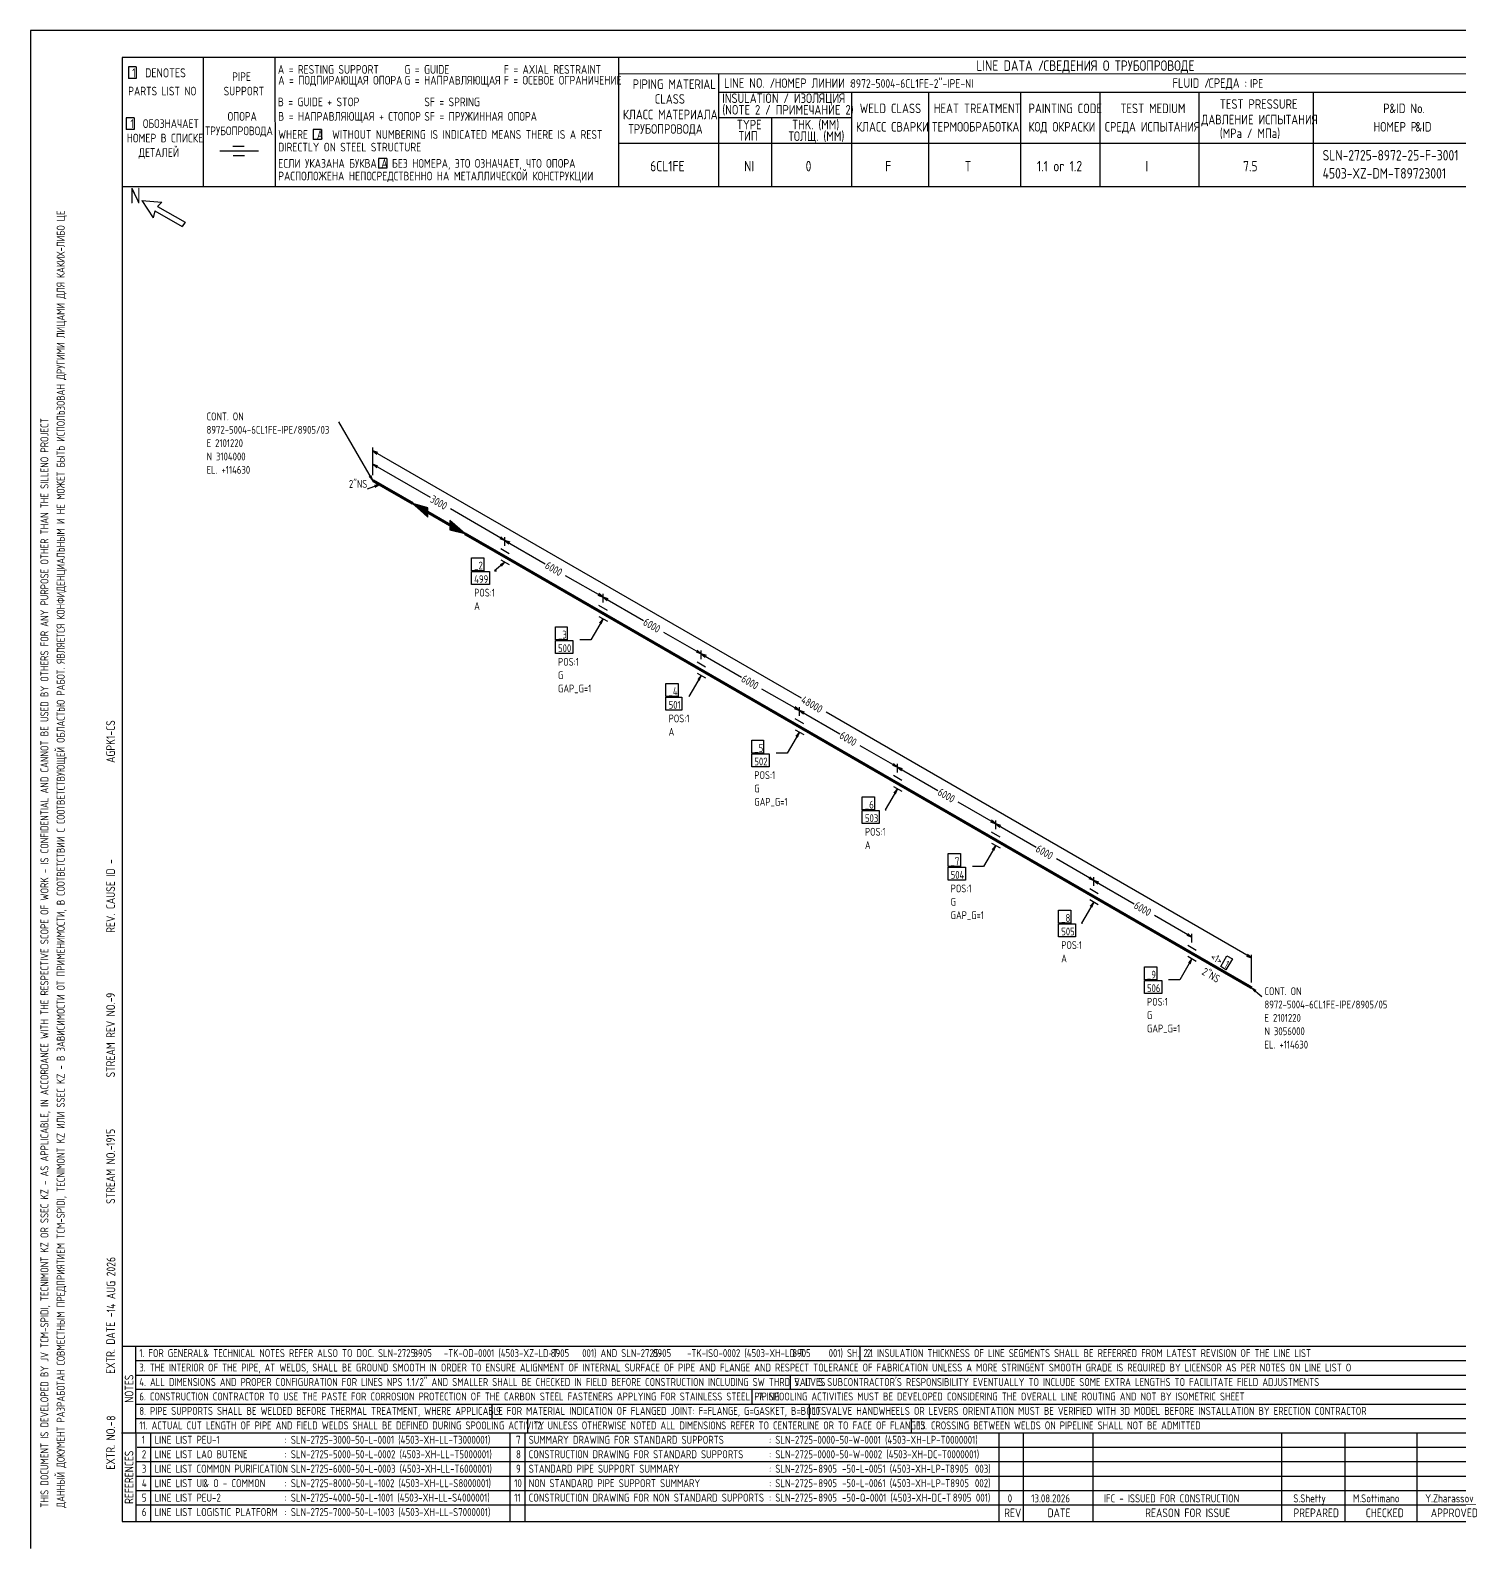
# Model space of a CAD drawing. Extents: x -1005 to 594, y -998 to 420.
# Drawn here: x 0 to 395.3, y 0 to 420 of the extents above; entities that cross this region are included whole.
import ezdxf

# ---------------------------------------------------------------- set-up
doc = ezdxf.new("R2010")
doc.units = 0
doc.styles.add('TTFN17', font='GOST type A')

msp = doc.modelspace()

# ---------------------------------------------------------------- linework, layer by layer
at = {"layer": 'GT_1', "flags": 128}
for points in [[(0, 420), (0, 0)], [(594, 420), (0, 420)], [(589.1, 412.5), (25.4, 412.5)], [(25.4, 412.5), (25.4, 7.5)], [(47.8, 412.5), (47.8, 376.7)], [(67.6, 412.5), (67.7, 376.7)], [(162.7, 412.5), (162.7, 376.7)], [(29.3, 409.9), (27.1, 409.9)], [(27.1, 409.9), (27.1, 406.7)], [(29.3, 409.9), (29.3, 406.7)], [(589.1, 408), (162.7, 407.9)], [(190.3, 407.8), (190.3, 376.7)], [(29.3, 406.7), (27.1, 406.7)], [(190.3, 402.9), (402.7, 402.9)], [(227.1, 402.9), (227.1, 376.7)], [(248.4, 402.9), (248.4, 376.8)], [(273.9, 402.9), (273.9, 376.7)], [(295.8, 402.9), (295.8, 376.7)], [(323.2, 402.9), (323.2, 376.7)], [(354.8, 402.9), (354.8, 376.8)], [(28.7, 395.8), (26.5, 395.8)], [(26.5, 395.8), (26.5, 392.6)], [(28.7, 395.8), (28.7, 392.6)], [(227.1, 395.8), (190.3, 395.8)], [(205, 395.8), (205, 376.7)], [(28.7, 392.6), (26.5, 392.6)], [(80.5, 392.6), (78.2, 392.6)], [(78.2, 392.6), (78.2, 389.8)], [(80.5, 392.6), (80.5, 389.8)], [(63.1, 386.6), (52.4, 386.6)], [(59.1, 387.9), (56, 387.9)], [(80.5, 389.8), (78.2, 389.8)], [(230.2, 388.7), (162.7, 388.7)], [(402.7, 388.7), (226.9, 388.7)], [(59.2, 385.3), (56.1, 385.3)], [(98.6, 384.6), (96.3, 384.6)], [(96.3, 384.6), (96.3, 381.9)], [(98.6, 384.6), (98.6, 381.9)], [(98.6, 381.9), (96.3, 381.9)], [(402.7, 376.7), (25.4, 376.7)], [(30.8, 372.9), (34, 368.1)], [(30.8, 372.9), (36.4, 372.5)], [(34.4, 370.1), (34, 368.1)], [(34.4, 370.1), (42, 365.7)], [(36.4, 372.5), (35.2, 371.3)], [(35.2, 371.3), (42.8, 366.9)], [(42.8, 366.9), (42, 365.7)], [(94.725, 295.475), (85.35, 311.75)], [(94.725, 296.975), (94.725, 304.625)], [(96.15, 303.2), (94.725, 303.725), (95.85, 302.75)], [(94.725, 303.725), (213.225, 235.325)], [(94.725, 296.975), (94.725, 300.875)], [(96.15, 299.45), (94.725, 299.975), (95.85, 299)], [(94.725, 299.975), (110.625, 290.825)], [(96.675, 294.35), (93.15, 293.075)], [(93.75, 296.6), (94.725, 295.475), (94.2, 296.9)], [(95.4, 293.6), (96.675, 294.35), (95.175, 294.125)], [(105.825, 289.1), (109.95, 285.35), (109.95, 287.9), (105.825, 289.1), (109.95, 285.5), (109.95, 287.825), (106.2, 288.875), (109.95, 285.725), (109.95, 287.6), (106.575, 288.65), (109.95, 285.875), (109.95, 287.45), (106.95, 288.425), (109.95, 286.025), (109.95, 287.3), (107.4, 288.2), (109.95, 286.175), (109.95, 287.15), (107.775, 287.975), (109.95, 286.4), (109.95, 286.925), (108.15, 287.75), (109.95, 286.55), (109.95, 286.775), (108.6, 287.525), (109.95, 286.7)], [(131.25, 278.9), (116.175, 287.6)], [(116.025, 283.175), (116.025, 281.825), (120.15, 280.775), (116.025, 284.375), (116.025, 281.975), (119.775, 281), (116.025, 284.3), (116.025, 282.2), (119.325, 281.225), (116.025, 284.075), (116.025, 282.35), (118.95, 281.525), (116.025, 283.925), (116.025, 282.5), (118.575, 281.675), (116.025, 283.775), (116.025, 282.65), (118.125, 281.975), (116.025, 283.625), (116.025, 282.875), (117.825, 282.125), (116.025, 283.4), (116.025, 283.025), (117.375, 282.425), (116.025, 283.25), (116.025, 283.175), (120.15, 280.775)], [(129.825, 279.425), (131.25, 278.9), (130.125, 279.875)], [(131.25, 277.4), (131.25, 279.8)], [(131.25, 277.4), (131.25, 279.8)], [(132.675, 278.375), (131.25, 278.9), (132.375, 277.925)], [(131.25, 278.9), (142.425, 272.45)], [(122.025, 274.1), (125.4, 274.1), (125.4, 270.5), (122.025, 270.5), (122.025, 274.1)], [(132.45, 275.225), (130.125, 276.575)], [(130.125, 273.575), (132.45, 272.225)], [(122.025, 270.35), (126.975, 270.35), (126.975, 266.75), (122.025, 266.75), (122.025, 270.35)], [(131.25, 272.9), (128.4, 270.5), (128.925, 270.5)], [(130.275, 271.775), (131.25, 272.9), (129.975, 272.15)], [(158.4, 263.225), (148.05, 269.15)], [(156.975, 263.75), (158.4, 263.225), (157.275, 264.2)], [(159.6, 259.55), (157.275, 260.9)], [(158.4, 261.725), (158.4, 264.125)], [(158.4, 261.725), (158.4, 264.125)], [(159.825, 262.7), (158.4, 263.225), (159.525, 262.25)], [(158.4, 263.225), (169.575, 256.775)], [(158.4, 257.225), (155.025, 251.375), (151.95, 251.375)], [(157.275, 257.9), (159.6, 256.55)], [(157.875, 255.8), (158.4, 257.225), (157.425, 256.1)], [(145.275, 254.975), (148.5, 254.975), (148.5, 251.375), (145.275, 251.375), (145.275, 254.975)], [(185.55, 247.55), (175.2, 253.475)], [(145.275, 251.225), (150.075, 251.225), (150.075, 247.625), (145.275, 247.625), (145.275, 251.225)], [(184.125, 248.075), (185.55, 247.55), (184.425, 248.525)], [(185.55, 246.05), (185.55, 248.45)], [(185.55, 246.05), (185.55, 248.45)], [(186.75, 243.875), (184.425, 245.225)], [(186.975, 247.025), (185.55, 247.55), (186.675, 246.575)], [(185.55, 247.55), (196.725, 241.1)], [(185.55, 241.55), (182.175, 235.7), (182.1, 235.7)], [(184.425, 242.225), (186.75, 240.875)], [(185.025, 240.125), (185.55, 241.55), (184.575, 240.425)], [(175.8, 239.3), (179.175, 239.3), (179.175, 235.7), (175.8, 235.7), (175.8, 239.3)], [(175.8, 235.55), (180.15, 235.55), (180.15, 231.95), (175.8, 231.95), (175.8, 235.55)], [(212.7, 231.875), (202.35, 237.8)], [(211.275, 232.4), (212.7, 231.875), (211.575, 232.85)], [(212.7, 230.375), (212.7, 232.775)], [(212.7, 230.375), (212.7, 232.775)], [(214.125, 231.35), (212.7, 231.875), (213.825, 230.9)], [(212.7, 231.875), (223.875, 225.425)], [(337.8, 163.4), (220.125, 231.35)], [(213.9, 228.2), (211.575, 229.55)], [(199.575, 223.625), (202.8, 223.625), (202.8, 220.025), (199.575, 220.025), (199.575, 223.625)], [(212.7, 225.875), (209.325, 220.025), (206.25, 220.025)], [(211.575, 226.55), (213.9, 225.2)], [(212.175, 224.45), (212.7, 225.875), (211.725, 224.75)], [(199.575, 219.875), (204.375, 219.875), (204.375, 216.275), (199.575, 216.275), (199.575, 219.875)], [(239.85, 216.2), (229.5, 222.125)], [(238.425, 216.725), (239.85, 216.2), (238.725, 217.175)], [(239.85, 214.7), (239.85, 217.1)], [(239.85, 214.7), (239.85, 217.1)], [(241.275, 215.675), (239.85, 216.2), (240.975, 215.225)], [(239.85, 216.2), (251.025, 209.75)], [(239.85, 210.2), (236.475, 204.35), (236.7, 204.35)], [(241.05, 212.525), (238.725, 213.875)], [(238.725, 210.875), (241.05, 209.525)], [(239.325, 208.775), (239.85, 210.2), (238.875, 209.075)], [(230.1, 207.95), (233.475, 207.95), (233.475, 204.35), (230.1, 204.35), (230.1, 207.95)], [(267, 200.525), (256.65, 206.45)], [(230.1, 204.2), (234.75, 204.2), (234.75, 200.6), (230.1, 200.6), (230.1, 204.2)], [(265.575, 201.05), (267, 200.525), (265.875, 201.5)], [(268.2, 196.85), (265.875, 198.2)], [(267, 199.025), (267, 201.425)], [(267, 199.025), (267, 201.425)], [(268.425, 200), (267, 200.525), (268.125, 199.55)], [(267, 200.525), (278.175, 194.075)], [(267, 194.525), (263.625, 188.675), (260.55, 188.675)], [(265.875, 195.2), (268.2, 193.85)], [(266.475, 193.1), (267, 194.525), (266.025, 193.4)], [(253.875, 192.275), (257.25, 192.275), (257.25, 188.675), (253.875, 188.675), (253.875, 192.275)], [(294.15, 184.85), (283.8, 190.775)], [(253.875, 188.525), (258.675, 188.525), (258.675, 184.925), (253.875, 184.925), (253.875, 188.525)], [(292.725, 185.375), (294.15, 184.85), (293.025, 185.825)], [(294.15, 183.35), (294.15, 185.75)], [(294.15, 183.35), (294.15, 185.75)], [(295.575, 184.325), (294.15, 184.85), (295.275, 183.875)], [(294.15, 184.85), (305.325, 178.4)], [(295.35, 181.175), (293.025, 182.525)], [(284.4, 176.6), (287.775, 176.6), (287.775, 173), (284.4, 173), (284.4, 176.6)], [(294.15, 178.85), (290.775, 173), (291, 173)], [(293.025, 179.525), (295.35, 178.175)], [(293.625, 177.425), (294.15, 178.85), (293.175, 177.725)], [(284.4, 172.85), (289.05, 172.85), (289.05, 169.25), (284.4, 169.25), (284.4, 172.85)], [(321.3, 169.175), (310.95, 175.1)], [(319.875, 169.7), (321.3, 169.175), (320.175, 170.15)], [(321.3, 167.675), (321.3, 170.075)], [(322.5, 165.5), (320.175, 166.85)], [(320.175, 163.85), (322.5, 162.5)], [(330.975, 164), (332.475, 163.175), (330.675, 160.1), (329.25, 161), (330.975, 164)], [(336.375, 163.925), (337.8, 163.4), (336.675, 164.375)], [(337.8, 156.65), (337.8, 164.3)], [(308.175, 160.925), (311.55, 160.925), (311.55, 157.325), (308.175, 157.325), (308.175, 160.925)], [(321.3, 163.175), (317.925, 157.325), (314.85, 157.325)], [(320.775, 161.75), (321.3, 163.175), (320.325, 162.05)], [(308.175, 157.175), (312.975, 157.175), (312.975, 153.575), (308.175, 153.575), (308.175, 157.175)], [(339.075, 154.4), (337.8, 155.15), (338.775, 154.025)], [(337.8, 155.15), (340.65, 152.75)], [(25.3, 56), (402.7, 56)], [(29.1, 56), (29.2, 7.5)], [(229.4, 56), (229.4, 52)], [(29.1, 52), (402.7, 52)], [(29.1, 48), (402.7, 48)], [(210.2, 48), (210.2, 44)], [(402.7, 44), (29.1, 44)], [(199.6, 44), (199.6, 40)], [(29.2, 40), (402.7, 40)], [(127.6, 40), (127.6, 36)], [(215.4, 40), (215.4, 36)], [(29.1, 36), (402.7, 36)], [(137.5, 36), (137.5, 32)], [(243.6, 36), (243.6, 32)], [(25.2, 32), (402.7, 32)], [(33.2, 32), (33.2, 7.6)], [(132.6, 32), (132.6, 7.6)], [(136.8, 32), (136.8, 7.6)], [(267.9, 32), (267.9, 7.5)], [(274.6, 32), (274.6, 7.5)], [(293.9, 32), (293.9, 7.5)], [(346.1, 32), (346.1, 7.5)], [(363.6, 32), (363.6, 7.5)], [(383.5, 32), (383.5, 7.5)], [(402.7, 28), (29.5, 28)], [(402.7, 24), (29.1, 24)], [(402.7, 20), (29.1, 20)], [(402.7, 16), (29.1, 16)], [(402.7, 12), (29.2, 12)], [(25.4, 7.5), (589.1, 7.5)], [(0, 0), (0, 0)]]:
    msp.add_lwpolyline(points, dxfattribs=at)
at = {"layer": 'GT_1', "const_width": 0.8, "flags": 128}
for points in [[(94.725, 295.475), (105.825, 289.1)], [(109.95, 286.7), (116.025, 283.175)], [(120.15, 280.775), (131.25, 274.4)], [(131.25, 274.4), (158.4, 258.725)], [(158.4, 258.725), (185.55, 243.05)], [(185.55, 243.05), (212.7, 227.375)], [(212.7, 227.375), (239.85, 211.7)], [(239.85, 211.7), (267, 196.025)], [(267, 196.025), (294.15, 180.35)], [(294.15, 180.35), (321.3, 164.675)], [(321.3, 164.675), (337.8, 155.15)]]:
    msp.add_lwpolyline(points, dxfattribs=at)

# ---------------------------------------------------------------- texts
at = {"layer": 'GT_1', "style": 'TTFN17'}
for s, height, p in [('LINE DATA /', 2.8875, (261.633, 408.8)), ('СВЕДЕНИЯ О ТРУБОПРОВОДЕ', 2.8875, (280.233, 408.8)), (' 1  DENOTES', 2.5025, (26.875, 407)), (' PIPE', 2.4062, (54.561, 406)), ('A = RESTING SUPPORT', 2.40625, (68.461, 408)), ('A = ПОДПИРАЮЩАЯ ОПОРА', 2.40625, (68.561, 405)), ('G = GUIDE', 2.4062, (103.461, 408)), ('G = НАПРАВЛЯЮЩАЯ', 2.40625, (103.461, 405)), ('F = AXIAL RESTRAINT', 2.40625, (130.961, 408)), ('F = ОСЕВОЕ ОГРАНИЧЕНИЕ', 2.40625, (130.961, 405)), ('PARTS LIST NO', 2.40625, (27.061, 402)), ('SUPPORT', 2.4062, (53.461, 402)), ('PIPING MATERIAL', 2.64687, (166.597, 403.8)), ('LINE NO. /', 2.6469, (191.897, 404.1)), ('НОМЕР ЛИНИИ :', 2.59875, (205.89, 404.1)), ('8972-5004-6CL1FE-2"-IPE-NI', 2.40625, (226.861, 404.1)), ('FLUID /', 2.6469, (315.897, 404.1)), ('СРЕДА :', 2.6469, (325.897, 404.1)), ('IPE', 2.4062, (337.361, 404.1)), ('B = GUIDE + STOP', 2.40625, (68.461, 399)), ('SF = SPRING', 2.40625, (108.961, 399)), ('CLASS', 2.6469, (172.697, 399.7)), ('(NOTE 2 / ПРИМЕЧАНИЕ 2)', 2.64687, (191.397, 396.7)), ('INSULATION / ИЗОЛЯЦИЯ', 2.64687, (191.397, 399.9)), ('WELD CLASS', 2.6469, (229.397, 397.1)), ('HEAT TREATMENT', 2.64687, (249.897, 397.1)), ('PAINTING CODE', 2.64687, (276.097, 397.1)), ('TEST MEDIUM', 2.64687, (301.497, 397.1)), ('TEST PRESSURE', 2.64687, (328.997, 398.3)), ('P', 2.647, (374.197, 397.1)), ('&ID No.', 2.6469, (375.908, 397.1)), (' 1  ОБОЗНАЧАЕТ', 2.40625, (26.461, 393)), ('ОПОРА', 2.4062, (54.561, 395)), ('B = НАПРАВЛЯЮЩАЯ + СТОПОР', 2.40625, (68.561, 395)), ('SF = ПРУЖИННАЯ ОПОРА', 2.40625, (108.961, 395)), ('КЛАСС МАТЕРИАЛА', 2.64687, (163.897, 395.4)), ('TYPE', 2.6469, (195.397, 392.6)), ('THK. (MM)', 2.6469, (210.697, 392.6)), ('ДАВЛЕНИЕ ИСПЫТАНИЯ', 2.64687, (323.897, 394)), ('НОМЕР В СПИСКЕ', 2.40625, (26.661, 389)), ('ТРУБОПРОВОДА', 2.40625, (48.361, 391)), ('WHERE  A  WITHOUT NUMBERING IS INDICATED MEANS THERE IS A REST', 2.40625, (68.561, 390)), ('ТРУБОПРОВОДА', 2.64687, (165.397, 391.4)), ('ТИП', 2.6469, (195.897, 389.5)), ('ТОЛЩ. (ММ)', 2.6469, (209.697, 389.4)), ('КЛАСС СВАРКИ', 2.64687, (228.397, 392)), ('ТЕРМООБРАБОТКА', 2.64687, (249.397, 392)), ('КОД ОКРАСКИ', 2.64687, (276.097, 392)), ('СРЕДА ИСПЫТАНИЯ', 2.64687, (297.197, 392)), ('(MPa / МПа)', 2.64687, (328.997, 390.2)), ('НОМЕР P', 2.6469, (371.497, 392)), ('&ID', 2.6469, (383.097, 392)), ('ДЕТАЛЕЙ', 2.4062, (29.961, 385)), ('DIRECTLY ON STEEL STRUCTURE', 2.40625, (68.561, 386.5)), ('SLN-2725-8972-25-F-3001', 2.8875, (357.433, 384)), ('ЕСЛИ УКАЗАНА БУКВА A БЕЗ НОМЕРА, ЭТО ОЗНАЧАЕТ, ЧТО ОПОРА', 2.40625, (68.561, 382)), ('6CL1FE', 2.8875, (171.433, 381)), ('NI', 2.8875, (197.433, 381)), ('0', 2.888, (214.433, 381)), ('F', 2.888, (236.433, 381)), ('T', 2.888, (258.433, 381)), ('1.1 or 1.2', 2.8875, (278.433, 381)), ('I', 2.888, (308.433, 381)), ('7.5', 2.8875, (335.433, 381)), ('РАСПОЛОЖЕНА НЕПОСРЕДСТВЕННО НА МЕТАЛЛИЧЕСКОЙ КОНСТРУКЦИИ', 2.40625, (68.561, 378.5)), ('4503-XZ-DM-T89723001', 2.8875, (357.433, 379)), ('N', 4.331, (27.55, 372.1)), ('CONT. ON', 2.1656, (48.734, 312.125)), ('8972-5004-6CL1FE-IPE/8905/03', 2.16562, (48.734, 308.428)), ('E 2101220', 2.1656, (48.734, 304.73)), ('N 3104000', 2.1656, (48.734, 301.033)), ('EL. +114630', 2.16562, (48.734, 297.335)), ('2"NS', 2.1656, (88.122, 293.45)), ('_2', 2.1656, (122.758, 270.875)), ('499', 2.1656, (122.758, 267.125)), ('POS:1', 2.1656, (122.758, 263.375)), ('A', 2.166, (122.758, 259.678)), ('_3', 2.1656, (145.95, 251.75)), ('500', 2.1656, (145.95, 248)), ('POS:1', 2.1656, (145.95, 244.25)), ('G', 2.166, (145.95, 240.553)), ('GAP_G=1', 2.1656, (145.95, 236.855)), ('_4', 2.1656, (176.533, 236.075)), ('501', 2.1656, (176.533, 232.325)), ('A', 2.166, (176.533, 224.878)), ('POS:1', 2.1656, (176.533, 228.575)), ('_5', 2.1656, (200.25, 220.4)), ('502', 2.1656, (200.25, 216.65)), ('POS:1', 2.1656, (200.25, 212.9)), ('G', 2.166, (200.25, 209.203)), ('GAP_G=1', 2.1656, (200.25, 205.505)), ('_6', 2.1656, (230.833, 204.725)), ('503', 2.1656, (230.833, 200.975)), ('POS:1', 2.1656, (230.833, 197.225)), ('A', 2.166, (230.833, 193.528)), ('_7', 2.1656, (254.55, 189.05)), ('504', 2.1656, (254.55, 185.3)), ('POS:1', 2.1656, (254.55, 181.55)), ('G', 2.166, (254.55, 177.853)), ('GAP_G=1', 2.1656, (254.55, 174.155)), ('_8', 2.1656, (285.133, 173.375)), ('505', 2.1656, (285.133, 169.625)), ('POS:1', 2.1656, (285.133, 165.875)), ('A', 2.166, (285.133, 162.178)), ('_9', 2.1656, (308.85, 157.7)), ('506', 2.1656, (308.85, 153.95)), ('POS:1', 2.1656, (308.85, 150.2)), ('CONT. ON', 2.1656, (341.35, 153.125)), ('8972-5004-6CL1FE-IPE/8905/05', 2.16562, (341.35, 149.428)), ('G', 2.166, (308.85, 146.503)), ('E 2101220', 2.1656, (341.35, 145.73)), ('GAP_G=1', 2.1656, (308.85, 142.805)), ('N 3056000', 2.1656, (341.35, 142.033)), ('EL. +114630', 2.16562, (341.35, 138.335)), ('1. FOR GENERAL', 2.18487, (30.128, 53)), ('& TECHNICAL NOTES REFER ALSO TO DOC. SLN-2725-      -TK-OD-0001 (4503-XZ-LD-T      001) AND SLN-2725-      -TK-ISO-0002 (4503-XH-LD-T      001) SH. 2.1', 2.18487, (47.868, 53)), ('8905', 2.1849, (105.928, 53)), ('8905', 2.1849, (143.928, 53)), ('8905', 2.1849, (172.128, 53)), ('8905', 2.1849, (210.728, 53)), ('2. INSULATION THICKNESS OF LINE SEGMENTS SHALL BE REFERRED FROM LATEST REVISION OF THE LINE LIST', 2.18487, (231.328, 53)), ('3. THE INTERIOR OF THE PIPE, AT WELDS, SHALL BE GROUND SMOOTH IN ORDER TO ENSURE ALIGNMENT OF INTERNAL SURFACE OF PIPE AND FLANGE AND RESPECT TOLERANCE OF FABRICATION UNLESS A MORE STRINGENT SMOOTH GRADE IS REQUIRED BY LICENSOR AS PER NOTES ON LINE LIST O', 2.18487, (30.128, 49)), ('4. ALL DIMENSIONS AND PROPER CONFIGURATION FOR LINES NPS 1.1/2" AND SMALLER SHALL BE CHECKED IN FIELD BEFORE CONSTRUCTION INCLUDING SW THRD VALVES', 2.18487, (30.128, 45)), ("5. IT IS SUBCONTRACTOR'S RESPONSIBILITY EVENTUALLY TO INCLUDE SOME EXTRA LENGTHS TO FACILITATE FIELD ADJUSTMENTS", 2.18487, (211.328, 45)), ('6. CONSTRUCTION CONTRACTOR TO USE THE PASTE FOR CORROSION PROTECTION OF THE CARBON STEEL FASTENERS APPLYING FOR STAINLESS STEEL PIPING', 2.18487, (30.128, 41)), ('7. SPOOLING ACTIVITIES MUST BE DEVELOPED CONSIDERING THE OVERALL LINE ROUTING AND NOT BY ISOMETRIC SHEET', 2.18487, (201.328, 41)), ('8. PIPE SUPPORTS SHALL BE WELDED BEFORE THERMAL TREATMENT, WHERE APPLICABLE', 2.18487, (30.128, 37)), ('9. FOR MATERIAL INDICATION OF FLANGED JOINT: F=FLANGE, G=GASKET, B=BOLTS', 2.18487, (128.828, 37)), ('10. VALVE HANDWHEELS OR LEVERS ORIENTATION MUST BE VERIFIED WITH 3D MODEL BEFORE INSTALLATION BY ERECTION CONTRACTOR', 2.18487, (216.328, 37)), ('11. ACTUAL CUT LENGTH OF PIPE AND FIELD WELDS SHALL BE DEFINED DURING SPOOLING ACTIVITY', 2.18487, (30.128, 33)), ('12. UNLESS OTHERWISE NOTED ALL DIMENSIONS REFER TO CENTERLINE OR TO FACE OF FLANGES', 2.18487, (139.328, 33)), ('13. CROSSING BETWEEN WELDS ON PIPELINE SHALL NOT BE ADMITTED', 2.18487, (245.328, 33)), ('1', 2.214, (30.832, 29)), ('LINE LIST PEU-1', 2.21375, (34.332, 29)), (': SLN-2725-3000-50-L-0001 (4503-XH-LL-T3000001)', 2.21375, (70.332, 29)), ('7', 2.214, (134.332, 29)), ('SUMMARY DRAWING FOR STANDARD SUPPORTS', 2.21375, (137.832, 29)), (': SLN-2725-0000-50-W-0001 (4503-XH-LP-T0000001)', 2.21375, (204.332, 29)), ('2', 2.214, (30.832, 25)), ('LINE LIST LAO BUTENE', 2.21375, (34.332, 25)), (': SLN-2725-5000-50-L-0002 (4503-XH-LL-T5000001)', 2.21375, (70.332, 25)), ('8', 2.214, (134.332, 25)), ('CONSTRUCTION DRAWING FOR STANDARD SUPPORTS', 2.21375, (137.832, 25)), (': SLN-2725-0000-50-W-0002 (4503-XH-DC-T0000001)', 2.21375, (204.332, 25)), ('3', 2.214, (30.832, 21)), ('LINE LIST COMMON PURIFICATION', 2.21375, (34.332, 21)), (': SLN-2725-6000-50-L-0003 (4503-XH-LL-T6000001)', 2.21375, (70.332, 21)), ('9', 2.214, (134.332, 21)), ('STANDARD PIPE SUPPORT SUMMARY', 2.21375, (137.832, 21)), (': SLN-2725-      -50-L-0051 (4503-XH-LP-T      003)', 2.21375, (204.332, 21)), ('8905', 2.2138, (217.932, 21)), ('8905', 2.2138, (254.332, 21)), ('4', 2.214, (30.832, 17)), ('LINE LIST UI', 2.21375, (34.332, 17)), ('& O - COMMON', 2.21375, (47.849, 17)), (': SLN-2725-8000-50-L-1002 (4503-XH-LL-S8000001)', 2.21375, (70.332, 17)), ('10', 2.2138, (133.832, 17)), ('NON STANDARD PIPE SUPPORT SUMMARY', 2.21375, (137.832, 17)), (': SLN-2725-      -50-L-0061 (4503-XH-LP-T      002)', 2.21375, (204.332, 17)), ('8905', 2.2138, (217.932, 17)), ('8905', 2.2138, (254.432, 17)), ('5', 2.214, (30.832, 13)), ('LINE LIST PEU-2', 2.21375, (34.332, 13)), (': SLN-2725-4000-50-L-1001 (4503-XH-LL-S4000001)', 2.21375, (70.332, 13)), ('11', 2.2138, (133.832, 13)), ('CONSTRUCTION DRAWING FOR NON STANDARD SUPPORTS', 2.21375, (137.832, 13)), (': SLN-2725-      -50-Q-0001 (4503-XH-DC-T      001)', 2.21375, (204.332, 13)), ('8905', 2.2138, (217.932, 13)), ('8905', 2.2138, (255.132, 13)), ('0', 2.214, (270.332, 12.8)), ('13.08.2026', 2.2138, (276.832, 12.8)), ('IFC - ISSUED FOR CONSTRUCTION', 2.21375, (296.932, 12.8)), ('S.Shetty', 2.2138, (349.332, 12.8)), ('M.Sottimano', 2.21375, (365.832, 12.8)), ('Y.Zharassov', 2.21375, (385.832, 12.8)), ('6', 2.214, (30.832, 9)), ('LINE LIST LOGISTIC PLATFORM', 2.21375, (34.332, 9)), (': SLN-2725-7000-50-L-1003 (4503-XH-LL-S7000001)', 2.21375, (70.332, 9)), ('REV', 2.4062, (269.361, 8.7)), ('DATE', 2.4062, (281.361, 8.7)), ('REASON FOR ISSUE', 2.40625, (308.361, 8.7)), ('PREPARED', 2.4062, (349.361, 8.7)), ('CHECKED', 2.4062, (369.361, 8.7)), ('APPROVED', 2.4062, (387.361, 8.7))]:
    msp.add_text(s, height=height, dxfattribs=at).set_placement(p)
for s, height, rotation, p in [('ДАННЫЙ ДОКУМЕНТ РАЗРАБОТАН СОВМЕСТНЫМ ПРЕДПРИЯТИЕМ TCM-SPIDI, TECNIMONT KZ ИЛИ SSEC KZ - В ЗАВИСИМОСТИ ОТ ПРИМЕНИМОСТИ, В СООТВЕТСТВИИ С СООТВЕТСТВУЮЩЕЙ ОБЛАСТЬЮ РАБОТ. ЯВЛЯЕТСЯ КОНФИДЕНЦИАЛЬНЫМ И НЕ МОЖЕТ БЫТЬ ИСПОЛЬЗОВАН ДРУГИМИ ЛИЦАМИ ДЛЯ КАКИХ-ЛИБО ЦЕ', 2.21375, 90, (9.5, 11.332)), ('THIS DOCUMENT IS DEVELOPED BY JV TCM-SPIDI, TECNIMONT KZ OR SSEC KZ - AS APPLICABLE, IN ACCORDANCE WITH THE RESPECTIVE SCOPE OF WORK - IS CONFIDENTIAL AND CANNOT BE USED BY OTHERS FOR ANY PURPOSE OTHER THAN THE SILLENO PROJECT', 2.21375, 90, (5, 11.332)), ('3000', 2.1656, -30, (110.348, 289.662)), ('6000', 2.1656, -30, (142.119, 271.326)), ('6000', 2.1656, -30, (169.269, 255.651)), ('6000', 2.1656, -30, (196.419, 239.976)), ('48000', 2.1656, -30, (212.95, 234.176)), ('AGPK1-CS', 2.4062, 90, (23.4, 217.361)), ('6000', 2.1656, -30, (223.569, 224.301)), ('6000', 2.1656, -30, (250.719, 208.626)), ('6000', 2.1656, -30, (277.869, 192.951)), ('REV. CAUSE ID -', 2.40625, 90, (23.4, 170.361)), ('6000', 2.1656, -30, (305.019, 177.276)), ('<1>', 2.1656, -30, (326.218, 163.098)), ('2"NS', 2.1656, -30, (323.834, 158.968)), ('1', 2.166, -30, (329.993, 160.918)), ('STREAM REV NO.-', 2.40625, 90, (23.4, 130.361)), ('9', 2.406, 90, (23.4, 152.361)), ('1915', 2.4062, 90, (23.4, 111.361)), ('STREAM NO.-', 2.40625, 90, (23.4, 95.361)), ('14 AUG 2026', 2.40625, 90, (23.5, 65.361)), ('EXTR. DATE -', 2.40625, 90, (23.4, 48.361)), ('NOTES', 2.4062, 90, (28.5, 40.361)), ('EXTR. NO.-', 2.4062, 90, (23.4, 21.861)), ('8', 2.406, 90, (23.5, 35.361)), ('REFERENCES', 2.4062, 90, (28.5, 12.361))]:
    msp.add_text(s, height=height, rotation=rotation, dxfattribs=at).set_placement(p)

doc.saveas('drawing.dxf')
